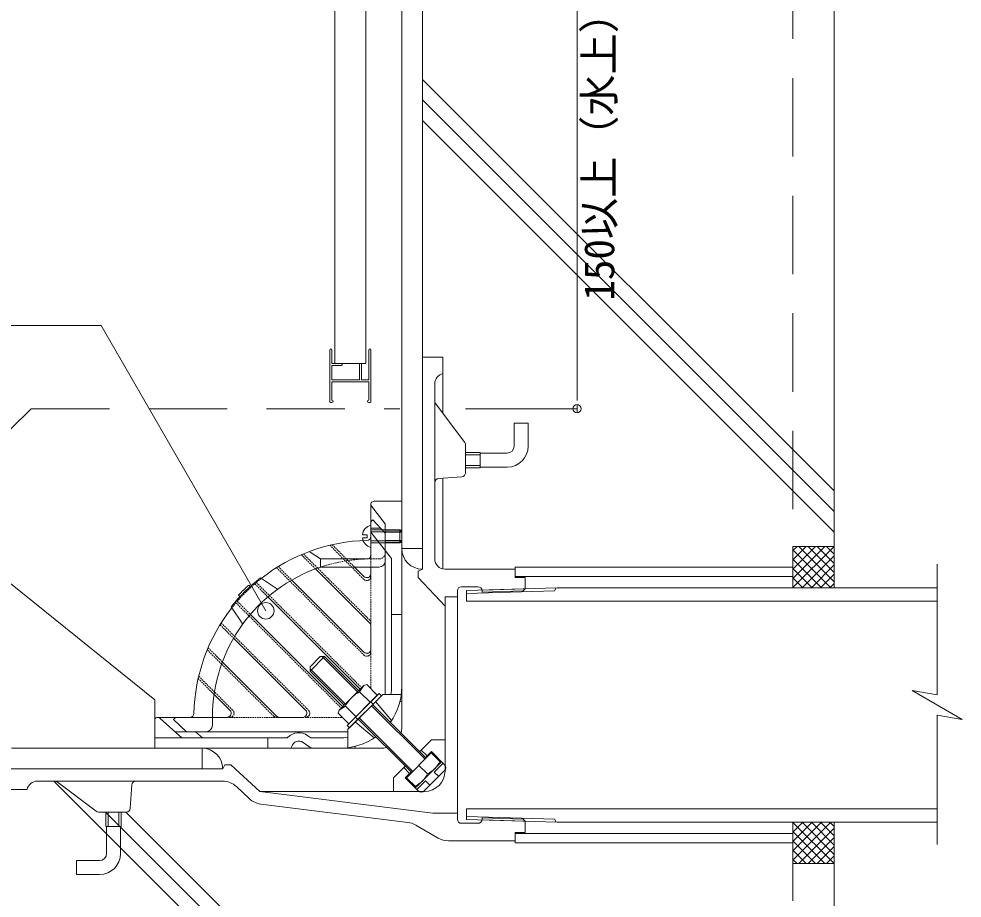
# Model space of a CAD drawing. Units: millimetres, scale not verified. Extents: x -1380 to 1380, y -955 to 955.
# Drawn here: x 204 to 662.1, y -472.9 to -45.6 of the extents above; entities that cross this region are included whole.
import ezdxf
from ezdxf.enums import TextEntityAlignment as Align

# ---------------------------------------------------------------- set-up
doc = ezdxf.new("R2010")
doc.units = ezdxf.units.MM
doc.header["$LTSCALE"] = 3
doc.linetypes.add('USER1', pattern=[19.05, 12.7, -6.35])
doc.linetypes.add('USER2', pattern=[0.375, 0.25, -0.125])
for name, color, linetype, lineweight in [('0-0_0', 7, 'Continuous', 9), ('0-1_HATCH', 9, 'Continuous', 18), ('0-3_KUTAI', 3, 'Continuous', 18), ('0-4_BOUSUI', 1, 'Continuous', 18), ('0-5_MOJI', 7, 'Continuous', 18), ('0-7_sunpo', 7, 'Continuous', 18), ('0-A_buhin', 2, 'Continuous', 18), ('0-B_KANAMONO', 4, 'Continuous', 18), ('0-E_HAISUI', 7, 'Continuous', 9)]:
    doc.layers.add(name, color=color, linetype=linetype, lineweight=lineweight)
doc.styles.add('ＭＳ ゴシック', font='')
doc.styles.get('ＭＳ ゴシック').set_extended_font_data('MS Gothic')

# ---------------------------------------------------------------- blocks, each defined once
blk = doc.blocks.new('_DOT')
at = {"layer": '0-0_0'}
for p, q in [((-0.5, 0), (-1, 0)), ((0.25, 0), (-0.25, 0))]:
    blk.add_line(p, q, dxfattribs=at)
blk.add_circle((0, 0), 0.25, dxfattribs=at)

msp = doc.modelspace()

# ---------------------------------------------------------------- linework, layer by layer
at = {"layer": '0-1_HATCH'}
for p, q in [((599.98, -275.013), (399.98, -75.013)), ((599.98, -285.013), (399.98, -85.013)), ((599.98, -295.013), (399.98, -95.013)), ((579.98, -303.994), (581.961, -302.013)), ((579.98, -308.485), (586.451, -302.013)), ((579.98, -312.975), (590.941, -302.013)), ((579.98, -317.465), (595.431, -302.013)), ((579.98, -321.955), (599.921, -302.013)), ((599.98, -319.191), (582.802, -302.013)), ((599.98, -314.701), (587.292, -302.013)), ((599.98, -310.211), (591.782, -302.013)), ((599.98, -305.72), (596.272, -302.013)), ((598.312, -322.013), (579.98, -303.681)), ((584.411, -322.013), (599.98, -306.445)), ((593.822, -322.013), (579.98, -308.171)), ((588.902, -322.013), (599.98, -310.935)), ((589.331, -322.013), (579.98, -312.661)), ((593.392, -322.013), (599.98, -315.425)), ((584.841, -322.013), (579.98, -317.151)), ((597.882, -322.013), (599.98, -319.915)), ((580.351, -322.013), (579.98, -321.641)), ((464.98, -660.013), (220.98, -416.013)), ((474.98, -660.013), (245.98, -431.013)), ((484.98, -660.013), (255.98, -431.013)), ((598.312, -436.013), (579.98, -454.345)), ((593.822, -436.013), (579.98, -449.855)), ((589.331, -436.013), (579.98, -445.365)), ((584.841, -436.013), (579.98, -440.875)), ((580.351, -436.013), (579.98, -436.385)), ((579.98, -436.071), (599.921, -456.013)), ((599.98, -438.835), (582.802, -456.013)), ((584.411, -436.013), (599.98, -451.581)), ((588.902, -436.013), (599.98, -447.091)), ((593.392, -436.013), (599.98, -442.601)), ((597.882, -436.013), (599.98, -438.111)), ((579.98, -440.561), (595.431, -456.013)), ((599.98, -443.326), (587.292, -456.013)), ((579.98, -445.051), (590.941, -456.013)), ((599.98, -447.816), (591.782, -456.013)), ((579.98, -449.542), (586.451, -456.013)), ((599.98, -452.306), (596.272, -456.013)), ((579.98, -454.032), (581.961, -456.013))]:
    msp.add_line(p, q, dxfattribs=at)
at = {"layer": '0-3_KUTAI', "linetype": 'USER1'}
for p, q in [((579.98, 439.987), (579.98, -302.013)), ((209.98, -235.013), (199.98, -245.013)), ((209.98, -235.013), (388.98, -235.013)), ((579.98, -436.071), (579.98, -660.013))]:
    msp.add_line(p, q, dxfattribs=at)
at = {"layer": '0-3_KUTAI'}
for p, q in [((599.98, 439.987), (599.98, -302.013)), ((399.98, -210.013), (399.98, 89.987)), ((599.98, -302.013), (579.98, -302.013)), ((579.98, -312.013), (579.98, -302.013)), ((599.98, -438.111), (599.98, -660.013)), ((579.98, -446.013), (579.98, -456.013)), ((599.98, -456.013), (579.98, -456.013))]:
    msp.add_line(p, q, dxfattribs=at)
msp.add_lwpolyline([(269.98, -386.513), (269.98, -376.513), (199.98, -320.013)], dxfattribs=at)
at = {"layer": '0-4_BOUSUI'}
for p, q in [((389.98, -306.373), (389.98, -19.713)), ((599.98, -302.013), (599.98, -322.013)), ((399.98, -303.013), (389.98, -303.013)), ((579.98, -316.513), (579.98, -322.013)), ((292.98, -410.013), (292.98, -400.013)), ((579.98, -441.513), (579.98, -436.013)), ((599.98, -456.013), (599.98, -436.013))]:
    msp.add_line(p, q, dxfattribs=at)
msp.add_lwpolyline([(292.98, -400.013), (200.807, -400.013), (-99.193, -350.013), (-900.02, -350.013)], dxfattribs=at)
for centre, start, end in [((399.98, -303.013), 180, 270), ((292.98, -410.013), 0, 90)]:
    msp.add_arc(centre, 10, start, end, dxfattribs=at)
at = {"layer": '0-5_MOJI'}
msp.add_lwpolyline([(193.875, -194.584), (243.875, -194.584), (323.92, -333.227)], dxfattribs=at)
msp.add_circle((323.92, -333.227), 4, dxfattribs=at)
at = {"layer": '0-7_sunpo'}
for p, q in [((475.098, -227.013), (475.098, 11.987)), ((420.921, -235.013), (475.098, -235.013))]:
    msp.add_line(p, q, dxfattribs=at)
at = {"layer": '0-A_buhin'}
msp.add_lwpolyline([(357.48, -213.013), (372.48, -213.013), (372.48, 25.287), (357.48, 25.287)], close=True, dxfattribs=at)
for points in [[(649.98, -446.775), (649.98, -383.892), (662.146, -386.037), (637.814, -371.989), (649.98, -374.134), (649.98, -310.573)], [(649.98, -322.013), (465.5, -322.013), (421.4, -323.391), (421.4, -328.613), (649.98, -328.613)], [(421.4, -324.87), (464.151, -323.534), (465.02, -322.028)], [(649.98, -436.013), (465.5, -436.013), (421.4, -434.635), (421.4, -429.413), (649.98, -429.413)], [(421.4, -433.156), (464.151, -434.492), (465.02, -435.998)]]:
    msp.add_lwpolyline(points, dxfattribs=at)
at = {"layer": '0-B_KANAMONO'}
for p, q in [((355.48, -206.013), (355.48, -206.013)), ((374.48, -206.013), (374.48, -206.013)), ((354.98, -206.513), (354.98, -231.713)), ((374.98, -231.713), (374.98, -206.513)), ((399.98, -210.013), (399.98, -313.013)), ((360.98, -213.713), (360.98, -213.313)), ((409.98, -218.013), (409.98, -237.346)), ((405.98, -222.912), (405.98, -308.013)), ((355.28, -232.013), (355.98, -232.013)), ((373.98, -232.013), (374.68, -232.013)), ((420.58, -251.48), (406.38, -232.546)), ((420.98, -266.142), (420.98, -252.68)), ((420.98, -257.463), (427.98, -257.463)), ((427.98, -256.613), (441.18, -256.613)), ((420.98, -262.563), (427.98, -262.563)), ((441.18, -263.413), (427.98, -263.413)), ((419.113, -268.138), (407.846, -268.889)), ((409.98, -268.746), (409.98, -312.912)), ((374.98, -295.013), (374.98, -281.513)), ((375.233, -282.348), (381.98, -291.022)), ((389.98, -280.013), (376.48, -280.013)), ((389.98, -280.013), (389.98, -370.013)), ((374.98, -290.013), (375.945, -289.048)), ((374.98, -290.013), (374.98, -308.013)), ((374.98, -291.613), (374.98, -302.413)), ((379.646, -293.013), (374.98, -293.013)), ((375.945, -289.048), (381.98, -295.513)), ((381.98, -291.022), (381.98, -301.316)), ((389.98, -294.838), (374.98, -294.838)), ((374.98, -295.013), (384.98, -307.87)), ((389.98, -294.013), (381.98, -294.013)), ((389.98, -295.013), (381.98, -295.013)), ((381.98, -295.513), (381.98, -309.013)), ((388.98, -293.838), (388.98, -300.188)), ((389.98, -299.188), (374.98, -299.188)), ((389.98, -299.013), (381.98, -299.013)), ((389.98, -300.013), (381.98, -300.013)), ((381.98, -301.013), (381.98, -304.013)), ((350.485, -308.013), (344.98, -304.415)), ((389.98, -306.013), (389.98, -390.013)), ((372.98, -308.013), (350.485, -308.013)), ((350.485, -312.013), (350.485, -308.013)), ((381.98, -309.013), (381.98, -373.827)), ((384.98, -307.87), (384.98, -369.259)), ((348.084, -312.863), (374.394, -339.172)), ((378.98, -312.013), (350.485, -312.013)), ((367.033, -312.013), (371.565, -316.545)), ((374.98, -312.013), (374.98, -315.131)), ((397.98, -314.013), (399.98, -313.013)), ((444.98, -313.013), (410.98, -313.013)), ((316.34, -321.424), (315.632, -320.716)), ((321.296, -317.187), (329.683, -322.746)), ((336.543, -318.292), (371.565, -353.315)), ((416.98, -323.513), (416.98, -434.513)), ((426.98, -321.513), (418.98, -321.513)), ((428.98, -323.513), (428.98, -324.155)), ((448.98, -323.53), (428.98, -324.155)), ((449.98, -322.498), (448.98, -323.53)), ((311.39, -326.373), (310.682, -325.666)), ((324.94, -326.489), (369.733, -371.282)), ((416.98, -326.513), (410.98, -326.513)), ((410.98, -326.513), (410.98, -411.013)), ((307.154, -331.33), (312.712, -339.716)), ((316.455, -334.974), (361.248, -379.767)), ((389.98, -335.013), (384.98, -335.013)), ((374.98, -340.587), (374.98, -351.9)), ((308.259, -346.577), (343.281, -381.599)), ((352.48, -355.442), (345.409, -362.513)), ((351.348, -355.442), (368.46, -372.554)), ((302.829, -358.118), (329.139, -384.427)), ((345.409, -361.382), (362.521, -378.494)), ((369.498, -372.591), (371.501, -369.514)), ((384.98, -370.013), (384.98, -369.259)), ((298.789, -373.876), (306.511, -381.599)), ((380.764, -373.827), (363.794, -390.798)), ((369.498, -372.591), (374.618, -377.711)), ((380.764, -373.827), (389.736, -373.827)), ((359.48, -381.535), (362.557, -379.531)), ((367.677, -384.651), (362.557, -379.531)), ((375.991, -378.6), (374.86, -377.469)), ((375.249, -379.343), (401.28, -405.374)), ((375.814, -378.777), (401.846, -404.808)), ((377.229, -377.363), (385.007, -386.555)), ((269.98, -386.513), (269.98, -400.013)), ((284.98, -385.013), (271.48, -385.013)), ((272.68, -385.613), (283.119, -395.013)), ((279.98, -385.013), (279.014, -385.979)), ((279.014, -385.979), (285.48, -392.013)), ((305.097, -385.013), (279.98, -385.013)), ((297.98, -385.013), (297.98, -389.013)), ((341.867, -385.013), (330.553, -385.013)), ((367.329, -387.262), (376.521, -395.04)), ((368.567, -386.025), (367.435, -384.893)), ((394.775, -411.879), (368.743, -385.848)), ((369.309, -385.282), (395.34, -411.313)), ((289.787, -392.013), (279.787, -392.013)), ((285.48, -392.013), (294.98, -392.013)), ((289.787, -392.013), (293.119, -395.013)), ((294.98, -392.013), (363.794, -392.013)), ((345.875, -395.013), (344.355, -393.921)), ((363.794, -390.798), (363.794, -399.77)), ((333.959, -395.013), (269.98, -395.013)), ((324.98, -395.013), (324.98, -400.013)), ((345.98, -400.013), (342.021, -397.17)), ((359.226, -395.013), (345.875, -395.013)), ((359.98, -395.013), (359.226, -395.013)), ((399.415, -400.963), (404.364, -396.013)), ((404.364, -396.013), (410.98, -396.013)), ((335.592, -400.013), (269.98, -400.013)), ((295.98, -400.013), (379.98, -400.013)), ((359.98, -400.013), (345.98, -400.013)), ((399.415, -400.963), (398.707, -401.67)), ((399.415, -400.963), (402.243, -403.791)), ((401.536, -404.498), (402.243, -403.791)), ((405.779, -411.569), (410.021, -407.327)), ((199.98, -410.013), (302.98, -410.013)), ((303.98, -408.013), (302.98, -410.013)), ((390.929, -409.448), (385.98, -414.398)), ((391.636, -408.741), (390.929, -409.448)), ((390.929, -409.448), (393.758, -412.277)), ((391.636, -414.398), (393.758, -412.277)), ((393.758, -412.277), (394.465, -411.569)), ((402.426, -412.46), (398.31, -408.344)), ((410.728, -410.862), (400.829, -420.762)), ((405.779, -411.569), (407.9, -413.691)), ((212.878, -416.013), (302.85, -416.013)), ((241.446, -430.613), (222.513, -416.413)), ((385.98, -414.398), (385.98, -420.995)), ((398, -420.762), (391.636, -414.398)), ((401.536, -415.812), (397.293, -420.055)), ((401.536, -415.812), (403.657, -417.933)), ((258.104, -429.146), (258.855, -417.88)), ((309.655, -418.685), (315.951, -424.532)), ((404.98, -431.513), (320.98, -421.013)), ((320.98, -421.013), (400.98, -421.013)), ((392.961, -436.057), (321.516, -427.127)), ((256.108, -431.013), (242.646, -431.013)), ((247.43, -431.013), (247.43, -438.013)), ((252.53, -431.013), (252.53, -438.013)), ((416.98, -431.513), (404.98, -431.513)), ((449.98, -435.528), (428.947, -434.871)), ((448.98, -434.496), (428.98, -433.871)), ((428.98, -433.871), (428.98, -434.513)), ((449.98, -435.528), (448.98, -434.496)), ((246.58, -438.013), (246.58, -451.213)), ((253.38, -451.213), (253.38, -438.013)), ((396.739, -437.331), (407.652, -443.663)), ((426.98, -436.513), (418.98, -436.513)), ((449.98, -435.528), (449.98, -441.013)), ((444.98, -445.013), (412.671, -445.013))]:
    msp.add_line(p, q, dxfattribs=at)
at = {"layer": '0-B_KANAMONO', "linetype": 'USER2'}
for p, q in [((354.978, -301.371), (371.565, -317.959)), ((356.126, -301.105), (367.033, -312.013)), ((341.162, -305.941), (348.084, -312.863)), ((342.158, -305.523), (374.394, -337.758)), ((374.98, -308.013), (378.98, -308.013)), ((374.98, -308.013), (374.98, -312.013)), ((329.106, -312.27), (371.565, -354.729)), ((329.978, -311.727), (336.543, -318.292)), ((374.98, -315.131), (374.98, -340.587)), ((318.559, -320.107), (324.94, -326.489)), ((319.32, -319.454), (370.44, -370.574)), ((309.42, -329.353), (360.541, -380.474)), ((310.074, -328.593), (316.455, -334.974)), ((301.693, -340.011), (308.259, -346.577)), ((302.236, -339.14), (344.695, -381.599)), ((295.489, -352.192), (327.725, -384.427)), ((295.907, -351.196), (302.829, -358.118)), ((374.98, -351.9), (374.98, -371.133)), ((291.072, -366.159), (298.789, -373.876)), ((291.338, -365.011), (307.926, -381.599)), ((330.553, -385.013), (305.097, -385.013)), ((341.867, -385.013), (361.099, -385.013))]:
    msp.add_line(p, q, dxfattribs=at)
at = {"layer": '0-B_KANAMONO'}
for points in [[(360.68, -213.013), (355.98, -213.013), (355.98, -206.513)], [(373.98, -206.513), (373.98, -221.013), (370.48, -221.013), (370.48, -213.513)], [(399.98, -210.013), (409.98, -210.013), (409.98, -218.013)], [(369.48, -213.513), (369.48, -221.013), (355.98, -221.013), (355.98, -214.013), (360.68, -214.013)], [(355.98, -230.813), (355.98, -222.013), (373.98, -222.013), (373.98, -230.813)], [(444.58, -253.213), (444.58, -242.013), (451.38, -242.013), (451.38, -253.213)], [(420.98, -256.263), (427.98, -256.263), (427.98, -263.763), (420.98, -263.763)], [(370.826, -297.733), (373.08, -297.733), (373.08, -296.293), (370.826, -296.293)], [(374.98, -293.838), (388.98, -293.838), (389.98, -294.838), (389.98, -299.188), (388.98, -300.188), (374.98, -300.188)], [(397.98, -314.013), (397.98, -317.013), (410.98, -331.013)], [(444.98, -313.013), (444.98, -317.013), (449.98, -317.013)], [(449.98, -317.013), (449.98, -322.498), (428.947, -323.155)], [(361.955, -379.06), (345.409, -362.513), (345.409, -360.392), (350.359, -355.442), (352.48, -355.442), (369.026, -371.989)], [(402.243, -403.791), (404.364, -401.67), (410.728, -408.034)], [(199.98, -410.013), (199.98, -420.013), (207.98, -420.013)], [(303.98, -408.013), (306.98, -408.013), (320.98, -421.013)], [(246.23, -431.013), (246.23, -438.013), (253.73, -438.013), (253.73, -431.013)], [(444.98, -445.013), (444.98, -441.013), (449.98, -441.013)], [(243.18, -454.613), (231.98, -454.613), (231.98, -461.413), (243.18, -461.413)]]:
    msp.add_lwpolyline(points, dxfattribs=at)
for points in [[(359.48, -381.535), (371.501, -369.514), (372.968, -369.121), (378.088, -374.241), (364.207, -388.121), (359.087, -383.001)], [(363.369, -388.959), (364.501, -390.091), (380.057, -374.534), (378.926, -373.403)], [(392.3, -414.354), (404.32, -402.333), (408.973, -406.986), (396.952, -419.007)]]:
    msp.add_lwpolyline(points, close=True, dxfattribs=at)
for centre, radius, start, end in [((355.48, -206.513), 0.5, 90, 180), ((355.48, -206.513), 0.5, 0, 90), ((374.48, -206.513), 0.5, 90, 180), ((374.48, -206.513), 0.5, 0, 90), ((360.68, -213.313), 0.3, 0, 90), ((360.68, -213.713), 0.3, 270, 360), ((369.98, -213.513), 0.5, 90, 180), ((369.98, -213.513), 0.5, 0, 90), ((410.98, -222.912), 5, 101.53696, 180), ((355.28, -231.713), 0.3, 180, 270), ((355.98, -231.413), 0.6, 270, 90), ((373.98, -231.413), 0.6, 90, 270), ((374.68, -231.713), 0.3, 270, 0), ((407.98, -231.346), 2, 180, 216.8699), ((418.98, -252.68), 2, 0, 36.8699), ((441.18, -253.213), 3.4, 270, 0), ((441.18, -253.213), 10.2, 270, 360), ((407.98, -270.884), 2, 93.81407, 180), ((418.98, -266.142), 2, 273.81407, 0), ((376.48, -281.513), 1.5, 90, 213.82211), ((376.351, -297.013), 5.571, 104.25003, 172.57486), ((376.351, -297.013), 5.571, 187.42514, 255.74997), ((372.98, -297.036), 2, 271.30229, 0), ((374.98, -385.013), 86, 91.30229, 128.25243), ((372.98, -306.013), 2, 270, 0), ((378.98, -309.013), 3, 270, 0), ((410.98, -308.013), 5, 180, 270), ((374.98, -385.013), 77, 108.549, 180), ((372.98, -315.131), 2, 225, 0), ((374.98, -385.013), 86.5, 128.36137, 141.63863), ((374.98, -385.013), 87.5, 132.70756, 137.29244), ((418.98, -323.513), 2, 90, 180), ((426.98, -323.513), 2, 0, 90), ((374.98, -385.013), 86, 141.74757, 178.69771), ((372.98, -340.587), 2, 0, 45), ((372.98, -351.9), 2, 225, 0), ((359.98, -370.013), 30, 324.59407, 0), ((359.98, -370.013), 25, 351.22458, 0), ((376.975, -387.008), 16.241, 117.41205, 152.58795), ((389.48, -377.759), 0.5, 0, 165.28767), ((287.002, -383.013), 2, 270, 358.69771), ((305.097, -383.013), 2, 270, 45), ((330.553, -383.013), 2, 225, 270), ((341.867, -383.013), 2, 270, 45), ((343.281, -383.013), 2, 270, 45), ((271.48, -386.513), 1.5, 36.8699, 180), ((294.98, -389.013), 3, 270, 0), ((339.98, -400.013), 7.5, 54.31467, 135.09913), ((379.98, -390.013), 10, 345, 0), ((333.959, -394.013), 1, 270, 315.09913), ((339.98, -400.013), 3.5, 54.31467, 167.16041), ((359.98, -370.013), 30, 270, 305.40593), ((359.98, -370.013), 25, 270, 278.77542), ((335.592, -399.013), 1, 270, 347.16041), ((367.725, -399.513), 0.5, 104.71233, 270), ((379.98, -390.013), 10, 270, 285), ((397.288, -401.311), 12.276, 294.74428, 335.25572), ((400.98, -411.013), 10, 270, 0), ((409.314, -409.448), 2, 315, 45), ((212.878, -421.013), 5, 90, 168.46304), ((221.313, -418.013), 2, 53.1301, 90), ((260.851, -418.013), 2, 90, 176.18593), ((302.85, -426.013), 10, 47.1211, 90), ((391.277, -407.321), 12.276, 294.74428, 335.25572), ((399.415, -419.348), 2, 225, 315), ((322.756, -417.204), 10, 227.1211, 262.87498), ((242.646, -429.013), 2, 233.1301, 270), ((256.108, -429.013), 2, 270, 356.18593), ((418.98, -434.513), 2, 180, 270), ((426.98, -434.513), 2, 270, 0), ((391.721, -445.98), 10, 59.87682, 82.87498), ((412.671, -435.013), 10, 239.87682, 270), ((243.18, -451.213), 3.4, 270, 0), ((243.18, -451.213), 10.2, 270, 360)]:
    msp.add_arc(centre, radius, start, end, dxfattribs=at)
at = {"layer": '0-B_KANAMONO', "linetype": 'USER2'}
for centre, radius, start, end in [((378.98, -305.013), 3, 270, 0), ((374.98, -385.013), 77, 90, 108.549), ((374.98, -385.013), 86, 128.25243, 141.74757), ((372.98, -316.545), 2, 225, 0), ((372.98, -339.172), 2, 0, 45), ((372.98, -353.315), 2, 225, 0), ((306.511, -383.013), 2, 270, 45), ((329.139, -383.013), 2, 225, 270)]:
    msp.add_arc(centre, radius, start, end, dxfattribs=at)
at = {"layer": '0-E_HAISUI'}
for points in [[(579.98, -312.013), (444.98, -312.013), (444.98, -316.513), (579.98, -316.513)], [(579.98, -446.013), (444.98, -446.013), (444.98, -441.513), (579.98, -441.513)]]:
    msp.add_lwpolyline(points, close=True, dxfattribs=at)

# ---------------------------------------------------------------- block references
at = {"layer": '0-7_sunpo', "xscale": 8, "yscale": 8, "rotation": 270}
msp.add_blockref('_DOT', (475.098, -235.013), dxfattribs=at)

# ---------------------------------------------------------------- texts
at = {"layer": '0-7_sunpo', "style": 'ＭＳ ゴシック'}
msp.add_text('150以上（水上）', height=14.66, rotation=90, dxfattribs=at).set_placement((497.57, -182.513), align=Align.BOTTOM_LEFT)

doc.saveas('drawing.dxf')
